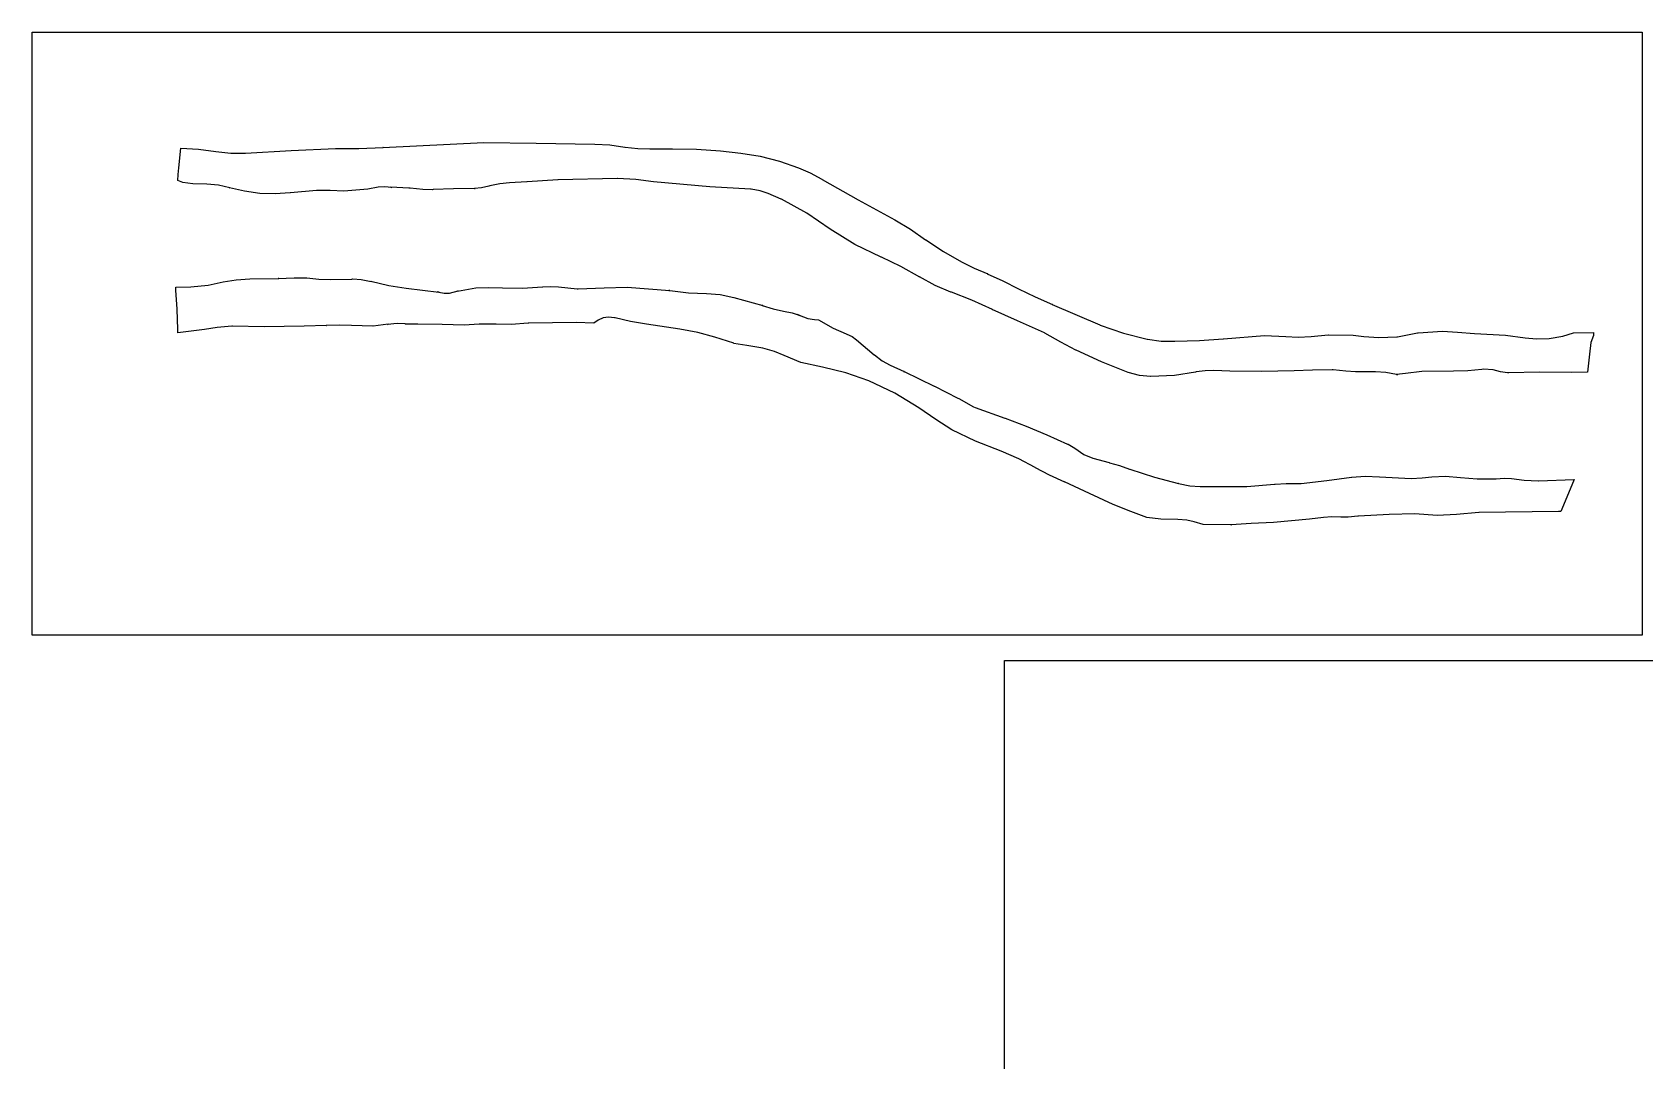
# Model space of a CAD drawing. Extents: x -1 to 629, y 2 to 3679.
# Drawn here: x 2 to 258.6, y 3515.4 to 3679.1 of the extents above; entities that cross this region are included whole.
import ezdxf

# ---------------------------------------------------------------- set-up
doc = ezdxf.new("R2010")
doc.units = 0

msp = doc.modelspace()

# ---------------------------------------------------------------- linework, layer by layer
at = {"layer": 'Calque 1'}
for p, q in [((1.99988, 3679.14), (258.227, 3679.14)), ((1.99988, 3583.15), (1.99988, 3679.14)), ((258.227, 3679.14), (258.227, 3583.15)), ((25.3432, 3657.55), (25.6254, 3660.7)), ((25.6254, 3660.7), (28.4625, 3660.51)), ((28.4625, 3660.51), (31.2219, 3660.17)), ((31.2219, 3660.17), (31.2044, 3660.17)), ((31.2044, 3660.17), (33.5899, 3659.88)), ((33.5899, 3659.88), (35.9235, 3659.9)), ((35.9235, 3659.9), (43.2048, 3660.3)), ((43.2048, 3660.3), (50.2811, 3660.64)), ((50.2811, 3660.64), (53.977, 3660.64)), ((53.977, 3660.64), (57.8516, 3660.78)), ((57.7976, 3660.78), (73.8814, 3661.57)), ((57.8516, 3660.78), (57.7976, 3660.78)), ((73.8814, 3661.57), (82.2057, 3661.49)), ((82.2057, 3661.49), (91.5537, 3661.33)), ((91.5537, 3661.33), (93.9241, 3661.2)), ((93.9241, 3661.2), (96.282, 3660.83)), ((96.282, 3660.83), (96.3826, 3660.83)), ((96.3826, 3660.83), (98.382, 3660.62)), ((98.382, 3660.62), (100.301, 3660.56)), ((100.301, 3660.56), (103.872, 3660.59)), ((103.872, 3660.59), (103.912, 3660.59)), ((103.912, 3660.59), (107.717, 3660.51)), ((107.717, 3660.51), (111.53, 3660.25)), ((111.53, 3660.25), (111.541, 3660.25)), ((111.541, 3660.25), (114.746, 3659.9)), ((114.746, 3659.9), (117.853, 3659.43)), ((117.853, 3659.43), (120.932, 3658.63)), ((25.2392, 3656.49), (25.343, 3657.55)), ((25.343, 3657.55), (25.3432, 3657.55)), ((120.932, 3658.63), (123.943, 3657.57)), ((123.943, 3657.57), (125.8, 3656.73)), ((25.1441, 3655.54), (25.2392, 3656.49)), ((25.988, 3655.22), (25.1441, 3655.54)), ((27.5661, 3654.98), (25.988, 3655.22)), ((29.7815, 3654.93), (27.5661, 3654.98)), ((31.6161, 3654.77), (29.7815, 3654.93)), ((33.4248, 3654.35), (31.6161, 3654.77)), ((35.7854, 3653.82), (33.3647, 3654.37)), ((33.3647, 3654.37), (33.4248, 3654.35)), ((57.0515, 3654.45), (55.4026, 3654.16)), ((58.0818, 3654.51), (57.0515, 3654.45)), ((59.246, 3654.43), (58.0818, 3654.51)), ((61.9407, 3654.32), (59.065, 3654.45)), ((59.065, 3654.45), (59.246, 3654.43)), ((62.1598, 3654.32), (61.9407, 3654.32)), ((64.1601, 3654.11), (62.1598, 3654.32)), ((69.0191, 3654.21), (65.815, 3654.08)), ((72.3955, 3654.27), (69.0191, 3654.21)), ((72.4616, 3654.27), (72.3889, 3654.27)), ((72.3889, 3654.27), (72.3957, 3654.27)), ((73.5078, 3654.37), (72.3955, 3654.27)), ((72.3957, 3654.27), (72.4616, 3654.27)), ((72.3957, 3654.27), (72.3957, 3654.27)), ((74.6449, 3654.64), (73.5078, 3654.37)), ((74.8045, 3654.69), (74.6449, 3654.64)), ((76.415, 3655.01), (74.8045, 3654.69)), ((77.9462, 3655.14), (76.415, 3655.01)), ((80.7211, 3655.3), (77.9462, 3655.14)), ((80.778, 3655.3), (80.7211, 3655.3)), ((85.6609, 3655.62), (80.778, 3655.3)), ((85.7156, 3655.62), (85.6609, 3655.62)), ((95.0991, 3655.83), (85.7156, 3655.62)), ((95.1263, 3655.83), (95.0991, 3655.83)), ((98.0523, 3655.67), (95.1263, 3655.83)), ((100.883, 3655.33), (98.0523, 3655.67)), ((109.815, 3654.51), (100.883, 3655.33)), ((116.299, 3654.16), (109.815, 3654.51)), ((125.8, 3656.73), (127.634, 3655.72)), ((127.634, 3655.72), (127.682, 3655.67)), ((127.682, 3655.67), (133.433, 3652.44)), ((38.2251, 3653.47), (35.7854, 3653.82)), ((40.6603, 3653.39), (38.2251, 3653.47)), ((43.0675, 3653.55), (40.6603, 3653.39)), ((43.1212, 3653.58), (43.0675, 3653.55)), ((47.2453, 3653.92), (43.1212, 3653.58)), ((49.3887, 3653.95), (47.2453, 3653.92)), ((51.5797, 3653.84), (49.3887, 3653.95)), ((55.4026, 3654.16), (51.5797, 3653.84)), ((65.6687, 3654.06), (64.1601, 3654.11)), ((65.815, 3654.08), (65.6687, 3654.06)), ((116.41, 3654.16), (116.299, 3654.16)), ((117.853, 3653.9), (116.41, 3654.16)), ((119.116, 3653.47), (117.853, 3653.9)), ((121.174, 3652.57), (119.116, 3653.47)), ((121.225, 3652.55), (121.174, 3652.57)), ((125.257, 3650.32), (121.225, 3652.55)), ((133.433, 3652.44), (139.28, 3649.27)), ((128.966, 3647.78), (125.257, 3650.32)), ((139.28, 3649.27), (139.26, 3649.29)), ((139.26, 3649.29), (141.774, 3647.78)), ((132.924, 3645.32), (128.966, 3647.78)), ((141.774, 3647.78), (144.156, 3646.09)), ((137.116, 3643.34), (132.924, 3645.32)), ((144.156, 3646.09), (144.198, 3646.07)), ((144.198, 3646.07), (147.027, 3644.21)), ((147.027, 3644.21), (149.903, 3642.6)), ((137.174, 3643.31), (137.116, 3643.34)), ((140.229, 3641.86), (137.174, 3643.31)), ((143.237, 3640.16), (140.229, 3641.86)), ((149.903, 3642.6), (151.884, 3641.57)), ((151.884, 3641.57), (154.055, 3640.67)), ((27.2425, 3638.58), (30.0116, 3638.89)), ((30.0116, 3638.89), (32.3834, 3639.4)), ((32.3834, 3639.4), (32.4024, 3639.4)), ((32.4024, 3639.4), (34.4728, 3639.72)), ((34.4728, 3639.72), (36.6373, 3639.87)), ((36.6373, 3639.87), (41.2154, 3639.93)), ((41.1575, 3639.93), (43.7036, 3640.01)), ((41.2154, 3639.93), (41.1575, 3639.93)), ((43.7036, 3640.01), (45.7078, 3640.03)), ((45.7078, 3640.03), (47.6022, 3639.82)), ((47.6022, 3639.82), (49.4318, 3639.77)), ((49.4318, 3639.77), (52.8729, 3639.85)), ((52.8729, 3639.85), (53.0208, 3639.87)), ((53.0208, 3639.87), (54.3543, 3639.79)), ((54.3543, 3639.79), (55.9339, 3639.45)), ((55.9339, 3639.45), (55.8955, 3639.48)), ((55.8955, 3639.48), (58.7242, 3638.82)), ((58.7242, 3638.82), (61.4817, 3638.39)), ((145.699, 3638.79), (143.188, 3640.19)), ((143.188, 3640.19), (143.237, 3640.16)), ((154.055, 3640.67), (153.978, 3640.69)), ((153.978, 3640.69), (156.444, 3639.58)), ((156.444, 3639.58), (158.961, 3638.31)), ((24.8613, 3638.55), (27.2425, 3638.58)), ((24.8716, 3638.07), (24.8613, 3638.55)), ((25.0784, 3635.03), (24.8716, 3638.07)), ((61.4817, 3638.39), (66.6789, 3637.76)), ((66.6794, 3637.76), (66.413, 3637.81)), ((66.413, 3637.81), (66.7347, 3637.73)), ((66.6789, 3637.76), (67.5724, 3637.6)), ((66.7347, 3637.73), (66.6794, 3637.76)), ((66.6794, 3637.76), (66.6794, 3637.76)), ((67.5724, 3637.6), (68.3987, 3637.62)), ((68.3987, 3637.62), (69.7991, 3637.94)), ((69.6528, 3637.89), (72.5841, 3638.47)), ((69.7991, 3637.94), (69.6528, 3637.89)), ((72.5841, 3638.47), (74.5846, 3638.5)), ((74.5846, 3638.5), (76.8301, 3638.42)), ((76.8301, 3638.42), (80.0245, 3638.39)), ((80.0245, 3638.39), (83.1833, 3638.6)), ((83.1833, 3638.6), (83.2804, 3638.6)), ((83.2804, 3638.6), (84.4496, 3638.68)), ((84.4496, 3638.68), (85.7447, 3638.6)), ((85.7447, 3638.6), (88.7205, 3638.31)), ((88.7205, 3638.31), (88.8724, 3638.31)), ((88.8724, 3638.31), (92.9946, 3638.45)), ((92.9946, 3638.45), (96.6651, 3638.55)), ((96.6651, 3638.55), (103.464, 3638)), ((103.465, 3638), (103.319, 3638.02)), ((103.319, 3638.02), (103.48, 3638)), ((103.464, 3638), (106.448, 3637.65)), ((103.48, 3638), (103.465, 3638)), ((103.465, 3638), (103.465, 3638)), ((106.448, 3637.65), (109.298, 3637.55)), ((109.298, 3637.55), (109.312, 3637.55)), ((109.312, 3637.55), (111.464, 3637.36)), ((111.464, 3637.36), (113.67, 3636.91)), ((113.67, 3636.91), (118.275, 3635.61)), ((148.183, 3637.76), (145.699, 3638.79)), ((148.267, 3637.73), (148.183, 3637.76)), ((151.547, 3636.46), (148.267, 3637.73)), ((154.801, 3634.98), (151.547, 3636.46)), ((158.961, 3638.31), (161.585, 3637.02)), ((161.585, 3637.02), (164.373, 3635.77)), ((25.1889, 3631.8), (25.0784, 3635.03)), ((93.7177, 3633.79), (92.83, 3633.66)), ((94.6845, 3633.68), (93.7177, 3633.79)), ((94.7588, 3633.66), (94.6845, 3633.68)), ((118.275, 3635.61), (118.146, 3635.64)), ((118.146, 3635.64), (119.933, 3635.11)), ((119.933, 3635.11), (121.532, 3634.74)), ((121.532, 3634.74), (122.912, 3634.45)), ((122.912, 3634.45), (124.038, 3634.08)), ((124.039, 3634.08), (123.792, 3634.21)), ((123.792, 3634.21), (124.076, 3634.05)), ((124.038, 3634.08), (125.414, 3633.55)), ((124.076, 3634.05), (124.039, 3634.08)), ((124.039, 3634.08), (124.039, 3634.08)), ((158.82, 3633.18), (154.745, 3635.01)), ((154.745, 3635.01), (154.801, 3634.98)), ((164.373, 3635.77), (164.335, 3635.8)), ((164.335, 3635.8), (171.895, 3632.54)), ((29.3907, 3631.83), (25.1709, 3631.3)), ((25.1709, 3631.3), (25.1889, 3631.8)), ((31.4475, 3632.12), (29.3907, 3631.83)), ((33.7878, 3632.33), (31.4475, 3632.12)), ((33.8756, 3632.33), (33.7878, 3632.33)), ((38.8929, 3632.25), (33.8756, 3632.33)), ((45.2699, 3632.33), (38.8929, 3632.25)), ((45.2948, 3632.33), (45.2699, 3632.33)), ((48.8299, 3632.44), (45.2948, 3632.33)), ((50.8589, 3632.49), (48.7989, 3632.44)), ((48.7989, 3632.44), (48.8299, 3632.44)), ((52.7793, 3632.44), (50.8589, 3632.49)), ((56.203, 3632.36), (52.7793, 3632.44)), ((56.2712, 3632.36), (56.203, 3632.36)), ((58.6263, 3632.65), (56.2712, 3632.36)), ((60.091, 3632.78), (58.5271, 3632.62)), ((58.5271, 3632.62), (58.6263, 3632.65)), ((61.3258, 3632.7), (60.091, 3632.78)), ((61.4018, 3632.68), (61.3258, 3632.7)), ((63.3883, 3632.68), (61.4018, 3632.68)), ((67.2329, 3632.6), (63.3883, 3632.68)), ((70.7302, 3632.52), (67.2329, 3632.6)), ((73.1276, 3632.68), (70.7302, 3632.52)), ((75.7414, 3632.65), (73.1276, 3632.68)), ((75.8459, 3632.65), (75.7414, 3632.65)), ((78.206, 3632.62), (75.8459, 3632.65)), ((80.9402, 3632.84), (78.206, 3632.62)), ((81.05, 3632.84), (80.9402, 3632.84)), ((88.5557, 3632.92), (81.05, 3632.84)), ((91.3507, 3632.81), (88.5557, 3632.92)), ((92.0363, 3633.29), (91.3507, 3632.81)), ((92.83, 3633.66), (92.0363, 3633.29)), ((97.1991, 3633.1), (94.7588, 3633.66)), ((99.7428, 3632.68), (97.1991, 3633.1)), ((105.078, 3631.88), (99.7428, 3632.68)), ((107.928, 3631.35), (105.078, 3631.88)), ((110.632, 3630.59), (107.928, 3631.35)), ((125.414, 3633.55), (126.468, 3633.42)), ((126.468, 3633.42), (127.128, 3633.34)), ((127.128, 3633.34), (129.449, 3632.02)), ((129.449, 3632.02), (131.52, 3631.12)), ((131.52, 3631.12), (131.653, 3631.06)), ((163.066, 3631.27), (158.82, 3633.18)), ((163.147, 3631.25), (163.066, 3631.27)), ((165.709, 3629.79), (163.147, 3631.25)), ((171.895, 3632.54), (171.934, 3632.52)), ((171.934, 3632.52), (175.648, 3631.2)), ((175.648, 3631.2), (179.438, 3630.27)), ((219.249, 3630.64), (222.475, 3631.3)), ((222.475, 3631.3), (222.554, 3631.3)), ((222.554, 3631.3), (226.428, 3631.57)), ((226.428, 3631.57), (228.81, 3631.41)), ((228.81, 3631.41), (231.517, 3631.17)), ((231.517, 3631.17), (236.461, 3630.93)), ((245.555, 3630.77), (247.275, 3631.27)), ((247.275, 3631.27), (250.469, 3631.33)), ((250.472, 3631.33), (250.445, 3630.88)), ((250.469, 3631.33), (250.472, 3631.33)), ((113.657, 3629.61), (110.632, 3630.59)), ((113.668, 3629.58), (113.657, 3629.61)), ((115.694, 3629.24), (113.668, 3629.58)), ((118.285, 3628.84), (115.694, 3629.24)), ((120.097, 3628.31), (118.285, 3628.84)), ((131.653, 3631.06), (132.476, 3630.67)), ((132.476, 3630.67), (133.185, 3630.16)), ((133.185, 3630.16), (136.002, 3627.76)), ((168.056, 3628.52), (165.709, 3629.79)), ((179.438, 3630.27), (179.457, 3630.27)), ((179.457, 3630.27), (181.643, 3629.95)), ((181.643, 3629.95), (183.853, 3629.93)), ((183.853, 3629.93), (187.735, 3630.06)), ((187.735, 3630.06), (191.542, 3630.3)), ((191.542, 3630.3), (191.562, 3630.3)), ((191.562, 3630.3), (198.095, 3630.88)), ((198.095, 3630.88), (201.504, 3630.67)), ((201.504, 3630.67), (203.449, 3630.59)), ((203.449, 3630.59), (205.552, 3630.72)), ((205.552, 3630.72), (208.212, 3630.98)), ((208.212, 3630.98), (208.268, 3630.98)), ((208.268, 3630.98), (212.206, 3630.93)), ((212.206, 3630.93), (213.926, 3630.67)), ((213.926, 3630.67), (216.3, 3630.53)), ((216.3, 3630.53), (219.142, 3630.64)), ((219.142, 3630.64), (219.249, 3630.64)), ((236.461, 3630.93), (239.574, 3630.48)), ((239.574, 3630.48), (241.394, 3630.32)), ((241.394, 3630.32), (243.394, 3630.35)), ((243.394, 3630.35), (245.555, 3630.77)), ((250.02, 3629.74), (249.812, 3627.89)), ((250.445, 3630.88), (250.02, 3629.74)), ((121.677, 3627.68), (120.097, 3628.31)), ((124.309, 3626.57), (121.677, 3627.68)), ((127.743, 3625.8), (124.309, 3626.57)), ((136.002, 3627.76), (135.988, 3627.78)), ((135.988, 3627.78), (136.068, 3627.7)), ((136.068, 3627.7), (136.012, 3627.76)), ((136.012, 3627.76), (137.282, 3626.83)), ((137.282, 3626.83), (138.533, 3626.12)), ((138.533, 3626.12), (140.748, 3625.11)), ((168.128, 3628.5), (168.056, 3628.52)), ((172.162, 3626.64), (168.128, 3628.5)), ((176.382, 3624.98), (172.162, 3626.64)), ((249.812, 3627.89), (249.522, 3625)), ((131.465, 3624.9), (127.743, 3625.8)), ((135.141, 3623.63), (131.465, 3624.9)), ((139.257, 3621.67), (135.141, 3623.63)), ((140.748, 3625.11), (140.674, 3625.14)), ((140.674, 3625.14), (140.763, 3625.08)), ((140.748, 3625.11), (145.508, 3622.81)), ((140.763, 3625.08), (140.748, 3625.11)), ((140.748, 3625.11), (140.748, 3625.11)), ((178.198, 3624.48), (176.382, 3624.98)), ((179.98, 3624.34), (178.198, 3624.48)), ((180.021, 3624.34), (179.98, 3624.34)), ((183.778, 3624.48), (180.021, 3624.34)), ((187.106, 3625.03), (183.778, 3624.48)), ((187.21, 3625.06), (187.106, 3625.03)), ((188.669, 3625.24), (187.21, 3625.06)), ((190.054, 3625.3), (188.669, 3625.24)), ((192.582, 3625.16), (190.054, 3625.3)), ((197.633, 3625.14), (192.582, 3625.16)), ((202.816, 3625.24), (197.633, 3625.14)), ((205.751, 3625.35), (202.816, 3625.24)), ((208.894, 3625.37), (205.751, 3625.35)), ((209.02, 3625.37), (208.894, 3625.37)), ((211.043, 3625.16), (209.02, 3625.37)), ((212.587, 3625.08), (211.043, 3625.16)), ((212.713, 3625.08), (212.587, 3625.08)), ((215.763, 3625.08), (212.713, 3625.08)), ((217.412, 3624.95), (215.763, 3625.08)), ((219.126, 3624.66), (217.412, 3624.95)), ((219.286, 3624.61), (219.119, 3624.66)), ((219.119, 3624.66), (219.126, 3624.66)), ((220.551, 3624.82), (219.126, 3624.66)), ((219.126, 3624.66), (219.286, 3624.61)), ((219.126, 3624.66), (219.126, 3624.66)), ((223.127, 3625.11), (220.551, 3624.82)), ((228.158, 3625.16), (223.127, 3625.11)), ((230.484, 3625.22), (228.158, 3625.16)), ((232.676, 3625.45), (230.484, 3625.22)), ((232.953, 3625.48), (232.676, 3625.45)), ((234.507, 3625.37), (232.953, 3625.48)), ((235.65, 3625.08), (234.507, 3625.37)), ((236.767, 3624.9), (235.65, 3625.08)), ((236.986, 3624.9), (236.767, 3624.9)), ((241.814, 3625), (236.986, 3624.9)), ((246.908, 3624.98), (241.814, 3625)), ((249.522, 3625), (246.908, 3624.98)), ((143.071, 3619.34), (139.257, 3621.67)), ((145.508, 3622.81), (145.574, 3622.78)), ((145.574, 3622.78), (149.276, 3620.88)), ((149.276, 3620.88), (149.441, 3620.8)), ((145.78, 3617.49), (143.071, 3619.34)), ((149.441, 3620.8), (151.767, 3619.47)), ((151.767, 3619.47), (152.073, 3619.37)), ((152.073, 3619.37), (156.756, 3617.7)), ((148.338, 3615.82), (145.78, 3617.49)), ((152.091, 3614.02), (148.338, 3615.82)), ((156.756, 3617.7), (156.821, 3617.68)), ((156.821, 3617.68), (160.171, 3616.43)), ((160.171, 3616.43), (163.469, 3615.03)), ((156.172, 3612.44), (152.091, 3614.02)), ((163.469, 3615.03), (163.441, 3615.03)), ((163.441, 3615.03), (166.745, 3613.57)), ((166.745, 3613.57), (166.847, 3613.55)), ((166.847, 3613.55), (167.895, 3612.91)), ((159.031, 3611.22), (156.172, 3612.44)), ((161.61, 3609.82), (159.031, 3611.22)), ((167.895, 3612.91), (167.91, 3612.89)), ((167.91, 3612.89), (169.333, 3611.93)), ((169.333, 3611.93), (170.769, 3611.3)), ((170.769, 3611.3), (173.372, 3610.61)), ((173.372, 3610.61), (173.461, 3610.58)), ((173.461, 3610.58), (175.012, 3610.16)), ((161.657, 3609.79), (161.61, 3609.82)), ((163.9, 3608.63), (161.657, 3609.79)), ((166.325, 3607.52), (163.9, 3608.63)), ((175.012, 3610.16), (176.592, 3609.58)), ((176.592, 3609.58), (176.667, 3609.55)), ((176.667, 3609.55), (180.613, 3608.28)), ((180.613, 3608.28), (184.426, 3607.3)), ((208.041, 3607.78), (211.953, 3608.31)), ((211.953, 3608.31), (211.998, 3608.31)), ((211.998, 3608.31), (214.111, 3608.44)), ((214.111, 3608.44), (216.386, 3608.34)), ((216.386, 3608.34), (221.434, 3608.1)), ((221.434, 3608.1), (223.174, 3608.18)), ((223.174, 3608.18), (224.741, 3608.36)), ((224.741, 3608.36), (224.751, 3608.36)), ((224.751, 3608.36), (226.924, 3608.44)), ((226.924, 3608.44), (229.315, 3608.26)), ((229.315, 3608.26), (231.932, 3608.04)), ((231.932, 3608.04), (234.781, 3608.04)), ((234.781, 3608.04), (234.944, 3608.04)), ((234.944, 3608.04), (236.241, 3608.15)), ((236.241, 3608.15), (237.426, 3608.1)), ((237.426, 3608.1), (239.439, 3607.83)), ((170.249, 3605.72), (166.296, 3607.54)), ((166.296, 3607.54), (166.325, 3607.52)), ((173.993, 3603.97), (170.249, 3605.72)), ((184.426, 3607.3), (184.416, 3607.3)), ((184.416, 3607.3), (184.493, 3607.28)), ((184.493, 3607.28), (184.421, 3607.3)), ((184.421, 3607.3), (186.208, 3606.93)), ((186.208, 3606.93), (187.871, 3606.8)), ((187.871, 3606.8), (190.734, 3606.8)), ((190.734, 3606.8), (195.281, 3606.8)), ((195.281, 3606.8), (199.67, 3607.2)), ((199.67, 3607.2), (199.785, 3607.2)), ((199.785, 3607.2), (201.55, 3607.28)), ((201.55, 3607.28), (203.857, 3607.3)), ((203.857, 3607.3), (203.949, 3607.3)), ((203.949, 3607.3), (208.041, 3607.78)), ((239.439, 3607.83), (241.666, 3607.73)), ((241.666, 3607.73), (241.708, 3607.73)), ((241.708, 3607.73), (247.402, 3607.94)), ((247.402, 3607.94), (245.705, 3603.84)), ((247.402, 3607.94), (247.402, 3607.94)), ((176.805, 3602.81), (173.993, 3603.97)), ((245.705, 3603.84), (245.262, 3602.81)), ((179.391, 3601.88), (176.805, 3602.81)), ((181.622, 3601.59), (179.391, 3601.88)), ((184.334, 3601.56), (181.622, 3601.59)), ((185.754, 3601.46), (184.298, 3601.56)), ((184.298, 3601.56), (184.334, 3601.56)), ((186.898, 3601.19), (185.754, 3601.46)), ((188.327, 3600.74), (186.898, 3601.19)), ((192.807, 3600.72), (188.327, 3600.74)), ((192.834, 3600.72), (192.745, 3600.72)), ((192.745, 3600.72), (192.808, 3600.72)), ((195.958, 3600.9), (192.807, 3600.72)), ((192.808, 3600.72), (192.834, 3600.72)), ((192.808, 3600.72), (192.808, 3600.72)), ((195.982, 3600.9), (195.958, 3600.9)), ((199.526, 3601.06), (195.982, 3600.9)), ((205.282, 3601.62), (199.526, 3601.06)), ((199.526, 3601.06), (199.526, 3601.06)), ((207.516, 3601.88), (205.282, 3601.62)), ((208.819, 3601.96), (207.516, 3601.88)), ((210.245, 3601.91), (208.819, 3601.96)), ((210.392, 3601.91), (210.245, 3601.91)), ((211.4, 3601.91), (210.392, 3601.91)), ((212.945, 3602.07), (211.4, 3601.91)), ((213.054, 3602.07), (212.945, 3602.07)), ((217.956, 3602.38), (213.054, 3602.07)), ((222.001, 3602.44), (217.956, 3602.38)), ((225.606, 3602.22), (222.001, 3602.44)), ((228.669, 3602.38), (225.606, 3602.22)), ((232.231, 3602.65), (228.669, 3602.38)), ((232.274, 3602.65), (232.231, 3602.65)), ((244.864, 3602.81), (232.274, 3602.65)), ((244.951, 3602.81), (244.864, 3602.81)), ((245.262, 3602.81), (244.951, 3602.81)), ((258.227, 3583.15), (1.99988, 3583.15)), ((156.75, 3579.13), (262.226, 3579.13)), ((156.75, 3502), (156.75, 3579.13))]:
    msp.add_line(p, q, dxfattribs=at)

doc.saveas('drawing.dxf')
